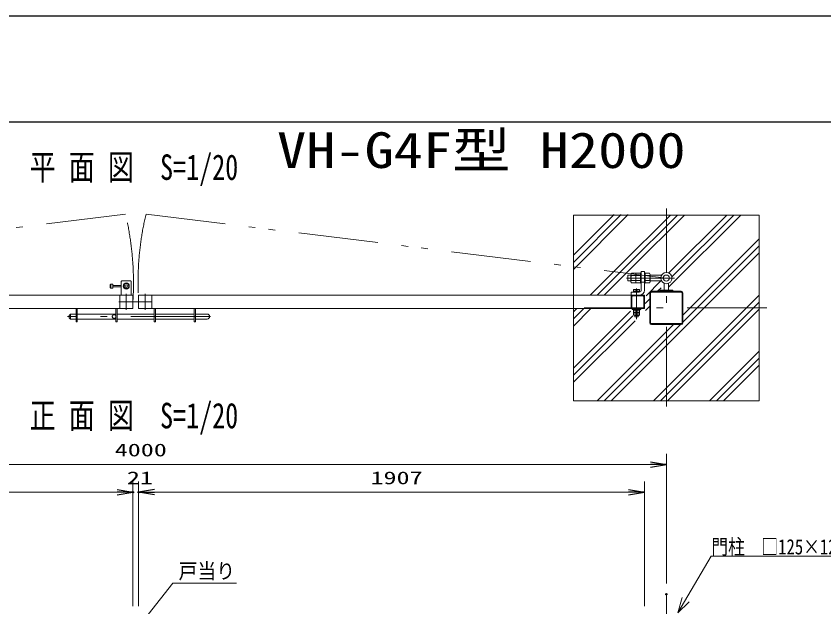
# Model space of a CAD drawing. Units: millimetres, scale not verified. Extents: x -4200 to 4200, y -2970 to 2970.
# Drawn here: x -1653 to 1392, y 744 to 2970 of the extents above; entities that cross this region are included whole.
import ezdxf
from ezdxf.enums import TextEntityAlignment as Align

# ---------------------------------------------------------------- set-up
doc = ezdxf.new("R2010")
doc.units = ezdxf.units.MM
doc.header["$LTSCALE"] = 10
doc.header["$PDMODE"] = 32
doc.header["$PDSIZE"] = 5
for name, pattern in [('USER1', [12.6, 8.4, -4.2]), ('USER2', [50.5, 30, -9, 2.5, -9]), ('USER3', [58, 30, -9, 2.5, -5, 2.5, -9])]:
    doc.linetypes.add(name, pattern=pattern)
for name, color, linetype, lineweight in [('0-0_14', 7, 'Continuous', 9), ('0-2_1', 7, 'Continuous', 9), ('0-3_23', 7, 'Continuous', 9), ('0-4_30', 3, 'USER2', 9), ('0-7_2', 4, 'Continuous', 9), ('0-8_15', 7, 'Continuous', 9), ('0-A_0', 7, 'Continuous', 25), ('0-C_4', 7, 'USER1', 9), ('0-D_24', 7, 'Continuous', 9), ('0-F_3', 7, 'Continuous', 9), ('1-2_21', 7, 'Continuous', 9), ('1-5_8', 6, 'Continuous', 9), ('1-6_13', 7, 'Continuous', 9), ('1-7_28', 8, 'USER3', 9)]:
    doc.layers.add(name, color=color, linetype=linetype, lineweight=lineweight)
doc.layers.add('0-B_Defpoints', color=7, linetype='Continuous')
doc.layers.add('1-8_33', color=3, linetype='Continuous')
doc.styles.add('ＭＳ ゴシック', font='')
doc.styles.get('ＭＳ ゴシック').set_extended_font_data('MS Gothic')

# ---------------------------------------------------------------- blocks, each defined once
blk = doc.blocks.new('_OPEN')
at = {"layer": '0-A_0'}
blk.add_line((-10, 1.667), (0, 0), dxfattribs=at)
blk.add_lwpolyline([(-10, -1.667), (0, 0), (-10, 0)], dxfattribs=at)
blk = doc.blocks.new('G44')
at = {"layer": '0-2_1'}
blk.add_lwpolyline([(45984.3, 44680.6), (52984.3, 44680.6), (52984.3, 51680.6), (45984.3, 51680.6)], close=True, dxfattribs=at)

msp = doc.modelspace()

# ---------------------------------------------------------------- linework, layer by layer
at = {"layer": '0-0_14'}
for p, q in [((-1453.31, 1833.25), (-1453.31, 1842.25)), ((-1448.31, 1828.25), (-1453.31, 1833.25)), ((-1448.31, 1847.25), (-1426.78, 1847.25)), ((-1448.31, 1828.25), (-1426.78, 1828.25)), ((-1422.28, 1847.25), (-1276.28, 1847.25)), ((-1276.28, 1828.25), (-1422.28, 1828.25)), ((-1271.78, 1847.25), (-1131.78, 1847.25)), ((-1131.78, 1828.25), (-1271.78, 1828.25)), ((-1127.28, 1847.25), (-981.28, 1847.25)), ((-981.28, 1828.25), (-1127.28, 1828.25)), ((-932.81, 1847.25), (-976.78, 1847.25)), ((-932.81, 1828.25), (-976.78, 1828.25))]:
    msp.add_line(p, q, dxfattribs=at)
msp.add_lwpolyline([(-1453.31, 1842.25), (-1448.31, 1847.25), (-1448.31, 1828.25)], dxfattribs=at)
for radius in [11.5, 9.5]:
    msp.add_circle((-1237.68, 1952.75), radius, dxfattribs=at)
msp.add_arc((-932.81, 1837.75), 9.5, 270, 90, dxfattribs=at)
at = {"layer": '0-2_1', "lineweight": 30}
msp.add_line((3799.29, 2569.76), (-3799.71, 2569.76), dxfattribs=at)
at = {"layer": '0-2_1'}
for p, q in [((448.22, 2015.43), (654.54, 2221.75)), ((448.22, 2041.95), (628.03, 2221.75)), ((448.22, 2068.47), (601.51, 2221.75)), ((621.69, 2028.52), (813.43, 2220.26)), ((645.6, 2025.92), (839.95, 2220.26)), ((669.51, 2023.31), (866.46, 2220.26)), ((806.22, 1947.89), (1078.6, 2220.26)), ((807.36, 2002.06), (1025.56, 2220.26)), ((819.09, 1987.27), (1052.08, 2220.26)), ((860.72, 1843.29), (1148.22, 2130.79)), ((860.72, 1816.77), (1148.22, 2104.27)), ((590.73, 1520.26), (1148.22, 2077.76)), ((510.92, 1917.75), (621.69, 2028.52)), ((537.44, 1917.75), (645.6, 2025.92)), ((563.95, 1917.75), (669.51, 2023.31)), ((797.56, 1992.26), (797.58, 1992.28)), ((721.47, 1916.17), (777.06, 1971.76)), ((749.83, 1520.26), (1148.22, 1918.66)), ((764.58, 1932.76), (778.23, 1946.41)), ((-1262.28, 1917.75), (-3069.28, 1917.75)), ((-1165.88, 1917.75), (665.72, 1917.75)), ((718.75, 1886.94), (735.72, 1903.91)), ((776.34, 1520.26), (1148.22, 1892.14)), ((-3069.28, 1867.75), (-1262.28, 1867.75)), ((-578.93, 1867.75), (-1165.89, 1867.75)), ((665.72, 1867.75), (-1141.28, 1867.75)), ((448.22, 1855.05), (460.92, 1867.75)), ((448.22, 1828.54), (487.44, 1867.75)), ((448.22, 1802.02), (513.95, 1867.75)), ((448.22, 1642.92), (663.43, 1858.13)), ((719.35, 1861.02), (735.72, 1877.39)), ((802.86, 1520.26), (1148.22, 1865.63)), ((448.22, 1616.41), (672.21, 1840.39)), ((448.22, 1589.89), (680.01, 1821.68)), ((537.69, 1520.26), (825.19, 1807.76)), ((564.21, 1520.26), (851.71, 1807.76)), ((960.95, 1520.26), (1148.22, 1707.54)), ((987.47, 1520.26), (1148.22, 1681.02)), ((1013.98, 1520.26), (1148.22, 1654.5)), ((841.08, 721.09), (857.22, 778.88)), ((841.08, 721.09), (883.95, 763.07))]:
    msp.add_line(p, q, dxfattribs=at)
at = {"layer": '0-2_1', "lineweight": 30}
msp.add_lwpolyline([(4199.79, -2969.74), (4199.79, 2969.76), (-4200.21, 2969.76)], dxfattribs=at)
at = {"layer": '0-2_1'}
for points in [[(841.08, 721.09), (967.64, 935.05), (1597.64, 935.05)], [(-1201.67, 656.09), (-1062.61, 832.91), (-822.61, 832.91)]]:
    msp.add_lwpolyline(points, dxfattribs=at)
at = {"layer": '0-3_23'}
for p, q in [((-1254.68, 1971.89), (-1256.68, 1969.89)), ((-1256.68, 1917.75), (-1256.68, 1970.75)), ((-1218.68, 1917.75), (-1218.68, 1970.75)), ((735.72, 1926.36), (735.72, 1814.16)), ((738.92, 1927.26), (738.92, 1813.26)), ((855.22, 1929.56), (741.22, 1929.56)), ((854.32, 1932.76), (742.12, 1932.76)), ((857.52, 1927.26), (857.52, 1813.26)), ((860.72, 1926.36), (860.72, 1814.16)), ((665.72, 1874.58), (665.72, 1910.78)), ((668.02, 1874.58), (668.02, 1910.78)), ((697.72, 1917.68), (668.72, 1917.68)), ((708.82, 1917.68), (672.62, 1917.68)), ((708.82, 1915.38), (672.62, 1915.38)), ((713.42, 1874.58), (713.42, 1910.78)), ((715.72, 1874.58), (715.72, 1910.78)), ((708.82, 1867.68), (669.72, 1867.68)), ((708.82, 1869.98), (672.62, 1869.98)), ((855.22, 1810.96), (741.22, 1810.96)), ((854.32, 1807.76), (742.12, 1807.76))]:
    msp.add_line(p, q, dxfattribs=at)
msp.add_lwpolyline([(-1218.68, 1969.89), (-1220.68, 1971.89), (-1254.68, 1971.89)], dxfattribs=at)
msp.add_circle((-1237.68, 1952.75), 5, dxfattribs=at)
for centre, radius, start, end in [((742.12, 1926.36), 6.4, 90, 180), ((741.22, 1927.26), 2.3, 90, 180), ((854.32, 1926.36), 6.4, 0, 90), ((855.22, 1927.26), 2.3, 0, 90), ((672.62, 1910.78), 6.9, 90, 180), ((672.62, 1910.78), 4.6, 90, 180), ((708.82, 1910.78), 6.9, 0, 90), ((708.82, 1910.78), 4.6, 0, 90), ((672.62, 1874.58), 6.9, 180, 270), ((672.62, 1874.58), 4.6, 180, 270), ((708.82, 1874.58), 6.9, 270, 0), ((708.82, 1874.58), 4.6, 270, 0), ((742.12, 1814.16), 6.4, 180, 270), ((741.22, 1813.26), 2.3, 180, 270), ((854.32, 1814.16), 6.4, 270, 0), ((855.22, 1813.26), 2.3, 270, 0)]:
    msp.add_arc(centre, radius, start, end, dxfattribs=at)
at = {"layer": '0-4_30'}
for p, q in [((798.22, 1499.2), (798.22, 2244.61)), ((-1237.68, 1923.37), (-1237.68, 1862.71)), ((-1165.88, 1923.37), (-1165.88, 1862.71)), ((-1141.37, 1892.75), (-1265.12, 1892.75)), ((1176.38, 1870.26), (488.22, 1870.26)), ((-919.96, 1837.75), (-1458.68, 1837.75)), ((798.22, 791.34), (798.22, -1818.6))]:
    msp.add_line(p, q, dxfattribs=at)
at = {"layer": '0-7_2', "lineweight": 18}
for p, q in [((798.22, 831.34), (798.22, 1320.65)), ((738.22, 1280.65), (-3141.78, 1280.65)), ((-1212.28, 746.09), (-1212.28, 1215.65)), ((-1212.28, 746.09), (-1212.28, 1215.65)), ((-1191.28, 746.09), (-1191.28, 1215.65)), ((-1191.28, 746.09), (-1191.28, 1215.65)), ((715.72, 746.09), (715.72, 1215.65)), ((-3059.28, 1175.65), (-1272.28, 1175.65)), ((-1272.28, 1175.65), (-1332.28, 1175.65)), ((655.72, 1175.65), (-1131.28, 1175.65)), ((-1131.28, 1175.65), (-1071.28, 1175.65))]:
    msp.add_line(p, q, dxfattribs=at)
at = {"layer": '0-8_15', "linetype": 'USER1'}
msp.add_circle((-1283.31, 1837.75), 7, dxfattribs=at)
at = {"layer": '0-B_Defpoints'}
for p in [(-1212.28, 1175.65), (-1212.28, 1175.65), (-1191.28, 1175.65), (798.22, 791.34)]:
    msp.add_point(p, dxfattribs=at)
at = {"layer": '0-C_4', "linetype": 'Continuous'}
msp.add_lwpolyline([(665.72, 1917.75), (715.72, 1917.75), (715.72, 1867.75), (665.72, 1867.75)], close=True, dxfattribs=at)
at = {"layer": '0-D_24'}
for p, q in [((685.72, 1943.46), (685.72, 1839.17)), ((685.72, 1839.63), (685.72, 1941.43))]:
    msp.add_line(p, q, dxfattribs=at)
at = {"layer": '0-F_3'}
for points in [[(-1262.28, 1917.75), (-1212.28, 1917.75), (-1212.28, 1867.75), (-1262.28, 1867.75)], [(-1191.28, 1917.75), (-1141.28, 1917.75), (-1141.28, 1867.75), (-1191.28, 1867.75)]]:
    msp.add_lwpolyline(points, close=True, dxfattribs=at)
at = {"layer": '1-2_21'}
for p, q in [((-1295.18, 1959.39), (-1297.68, 1956.89)), ((-1297.68, 1957.75), (-1297.68, 1947.75)), ((-1295.18, 1960.25), (-1295.18, 1945.25)), ((-1287.68, 1959.39), (-1295.18, 1959.39)), ((-1287.68, 1960.25), (-1287.68, 1945.25)), ((-1256.68, 1954.89), (-1287.68, 1954.89)), ((-1256.68, 1949.75), (-1287.68, 1949.75)), ((-1297.68, 1947.75), (-1295.18, 1945.25)), ((-1287.68, 1945.25), (-1295.18, 1945.25))]:
    msp.add_line(p, q, dxfattribs=at)
at = {"layer": '1-5_8', "linetype": 'USER2'}
for p, q in [((829.13, 1982.76), (648.18, 1982.76)), ((829.13, 1982.76), (769.11, 1982.76)), ((685.72, 1943.52), (685.72, 1828.08))]:
    msp.add_line(p, q, dxfattribs=at)
at = {"layer": '1-5_8'}
for p, q in [((653.22, 1993.76), (664.52, 1993.76)), ((653.22, 1971.76), (653.22, 1993.76)), ((664.52, 1982.76), (664.52, 1996.6)), ((664.52, 1982.76), (664.52, 1968.93)), ((666.52, 2001.26), (682.52, 2001.26)), ((666.52, 1991.98), (682.52, 1991.98)), ((682.52, 2001.26), (682.52, 1964.26)), ((684.52, 2001.26), (700.52, 2001.26)), ((684.52, 1991.98), (700.52, 1991.98)), ((700.52, 2002.26), (700.52, 1963.26)), ((703.72, 2002.26), (700.52, 2002.26)), ((703.72, 2007.76), (703.72, 1937.76)), ((703.72, 2007.76), (715.72, 2007.76)), ((715.72, 2007.76), (715.72, 1937.76)), ((718.92, 2002.26), (715.72, 2002.26)), ((718.92, 2002.26), (718.92, 1963.26)), ((734.92, 2001.26), (718.92, 2001.26)), ((734.92, 1991.98), (718.92, 1991.98)), ((736.92, 1996.6), (736.92, 1968.93)), ((736.92, 1993.76), (779.92, 1993.76)), ((653.22, 1971.76), (664.52, 1971.76)), ((666.52, 1973.55), (682.52, 1973.55)), ((666.52, 1964.26), (682.52, 1964.26)), ((684.52, 1973.55), (700.52, 1973.55)), ((684.52, 1964.26), (700.52, 1964.26)), ((703.72, 1963.26), (700.52, 1963.26)), ((703.72, 1967.76), (715.72, 1967.76)), ((718.92, 1963.26), (715.72, 1963.26)), ((734.92, 1973.55), (718.92, 1973.55)), ((734.92, 1964.26), (718.92, 1964.26)), ((736.92, 1971.76), (779.92, 1971.76)), ((790.22, 1962.97), (790.22, 1937.26)), ((806.22, 1962.97), (806.22, 1937.26)), ((665.72, 1929.76), (695.72, 1929.76)), ((665.72, 1929.76), (665.72, 1867.76)), ((673.72, 1932.06), (673.72, 1929.76)), ((673.72, 1932.06), (697.72, 1932.06)), ((674.77, 1932.06), (674.77, 1938.56)), ((677.51, 1940.06), (693.96, 1940.06)), ((680.22, 1938.56), (680.22, 1932.06)), ((691.23, 1938.56), (691.23, 1932.06)), ((696.67, 1932.06), (696.67, 1938.56)), ((697.72, 1932.06), (697.72, 1930.02)), ((773.22, 1937.26), (773.22, 1932.76)), ((773.22, 1937.26), (798.22, 1937.26)), ((773.22, 1937.26), (773.22, 1932.76)), ((823.22, 1937.26), (798.22, 1937.26)), ((823.22, 1937.26), (823.22, 1932.76)), ((669.72, 1867.76), (669.72, 1864.56)), ((669.72, 1864.56), (701.72, 1864.56)), ((673.72, 1864.56), (697.72, 1864.56)), ((673.72, 1862.26), (673.72, 1864.56)), ((673.72, 1862.26), (697.72, 1862.26)), ((674.77, 1862.26), (674.77, 1853.76)), ((680.22, 1853.76), (680.22, 1862.26)), ((691.23, 1853.76), (691.23, 1862.26)), ((696.67, 1862.26), (696.67, 1853.76)), ((697.72, 1862.26), (697.72, 1864.56)), ((701.72, 1867.76), (701.72, 1864.56)), ((674.77, 1852.26), (696.67, 1852.26)), ((674.77, 1852.26), (674.77, 1843.76)), ((677.51, 1842.26), (693.96, 1842.26)), ((679.72, 1837.06), (679.72, 1842.26)), ((685.72, 1837.06), (679.72, 1837.06)), ((680.22, 1843.76), (680.22, 1852.26)), ((685.72, 1837.06), (691.72, 1837.06)), ((691.23, 1843.76), (691.23, 1852.26)), ((691.72, 1837.06), (691.72, 1842.26)), ((696.67, 1852.26), (696.67, 1843.76))]:
    msp.add_line(p, q, dxfattribs=at)
for radius in [21.35, 11.35]:
    msp.add_circle((798.22, 1982.76), radius, dxfattribs=at)
for centre, radius, start, end in [((670.91, 1996.62), 6.39, 133.39581, 226.60419), ((686.74, 1982.76), 22.22, 155.50379, 204.49621), ((688.91, 1996.62), 6.39, 133.39581, 226.60419), ((704.74, 1982.76), 22.22, 155.50379, 204.49621), ((730.53, 1996.62), 6.39, 313.39581, 46.60419), ((714.7, 1982.76), 22.22, 335.50379, 24.49621), ((670.91, 1968.91), 6.39, 133.39581, 226.60419), ((688.91, 1968.91), 6.39, 133.39581, 226.60419), ((730.53, 1968.91), 6.39, 313.39581, 46.60419), ((677.49, 1936.84), 3.22, 32.29619, 147.70381), ((685.72, 1929.21), 10.85, 59.51401, 120.48599), ((693.95, 1936.84), 3.22, 32.29619, 147.70381), ((695.72, 1937.76), 8, 270, 0), ((695.72, 1937.76), 20, 270, 0), ((677.49, 1855.48), 3.22, 212.29619, 327.70381), ((677.49, 1845.48), 3.22, 212.29619, 327.70381), ((685.72, 1863.11), 10.85, 239.51401, 300.48599), ((685.72, 1853.11), 10.85, 239.51401, 300.48599), ((693.95, 1855.48), 3.22, 212.29619, 327.70381), ((693.95, 1845.48), 3.22, 212.29619, 327.70381)]:
    msp.add_arc(centre, radius, start, end, dxfattribs=at)
at = {"layer": '1-6_13'}
for p, q in [((-1426.78, 1817.75), (-1426.78, 1867.75)), ((-1422.28, 1817.75), (-1422.28, 1867.75)), ((-1276.28, 1817.75), (-1276.28, 1867.75)), ((-1271.78, 1817.75), (-1271.78, 1867.75)), ((-1131.78, 1817.75), (-1131.78, 1867.75)), ((-1127.28, 1817.75), (-1127.28, 1867.75)), ((-976.78, 1817.75), (-976.78, 1867.75)), ((-1422.28, 1817.75), (-1426.78, 1817.75)), ((-1271.78, 1817.75), (-1276.28, 1817.75)), ((-1127.28, 1817.75), (-1131.78, 1817.75))]:
    msp.add_line(p, q, dxfattribs=at)
msp.add_lwpolyline([(-976.78, 1817.75), (-981.28, 1817.75), (-981.28, 1867.75)], dxfattribs=at)
at = {"layer": '1-7_28'}
for p, q in [((-1240.48, 2223.26), (-3201.78, 1982.76)), ((-1163.08, 2223.26), (798.22, 1982.76))]:
    msp.add_line(p, q, dxfattribs=at)
for centre, radius, start, end in [((-2335.37, 1965.39), 1125.05, 356.29054, 13.29542), ((-68.58, 1965.46), 1124.65, 166.70306, 183.71401)]:
    msp.add_arc(centre, radius, start, end, dxfattribs=at)

# ---------------------------------------------------------------- block references
at = {"layer": '0-7_2', "xscale": 6, "yscale": 6}
for p in [(798.22, 1280.65), (-1212.28, 1175.65), (-1212.28, 1175.65), (715.72, 1175.65)]:
    msp.add_blockref('_OPEN', p, dxfattribs=at)
at = {"layer": '0-7_2', "xscale": 6, "yscale": 6, "rotation": 180}
msp.add_blockref('_OPEN', (-1191.28, 1175.65), dxfattribs=at)
msp.add_blockref('_OPEN', (-1191.28, 1175.65), dxfattribs=at)
at = {"layer": '0-A_0', "xscale": 0.1, "yscale": 0.1}
msp.add_blockref('G44', (-4150.21, -2947.8), dxfattribs=at)

# ---------------------------------------------------------------- texts
at = {"layer": '0-2_1', "style": 'ＭＳ ゴシック'}
for s, height, width, p in [('門柱\u3000□125×125×3.2', 57.73, 0.8, (967.64, 923.94)), ('戸当り', 57.7, 0.9, (-1040.22, 832.61))]:
    msp.add_text(s, height=height, dxfattribs=dict(at, width=width)).set_placement(p, align=Align.BOTTOM_LEFT)
at = {"layer": '0-7_2', "style": 'ＭＳ ゴシック', "width": 1.5}
for s, p in [('4000', (-1280.95, 1296.4)), ('21', (-1235.11, 1191.4)), ('1907', (-316.95, 1191.4))]:
    msp.add_text(s, height=48.09, dxfattribs=at).set_placement(p, align=Align.BOTTOM_LEFT)
at = {"layer": '1-8_33', "style": 'ＭＳ ゴシック'}
for s, height, width, p in [('VH-G4F型 H2000', 134.7, 1.2, (-669.17, 2357.03)), ('平 面 図\u3000S=1/20', 96.19, 0.75, (-1601.78, 2323.75)), ('正 面 図\u3000S=1/20', 96.19, 0.75, (-1601.78, 1387.57))]:
    msp.add_text(s, height=height, dxfattribs=dict(at, width=width)).set_placement(p, align=Align.BOTTOM_LEFT)

doc.saveas('drawing.dxf')
